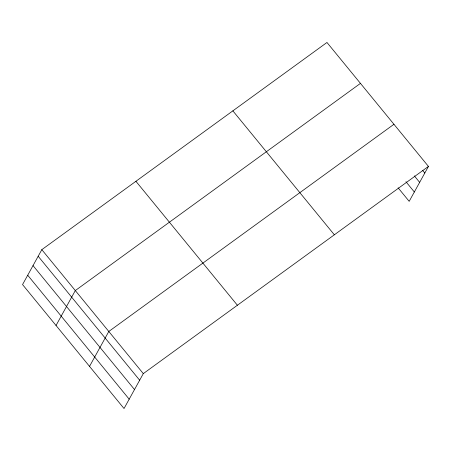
<?xml version="1.0" encoding="UTF-8"?>
<svg xmlns="http://www.w3.org/2000/svg" width="451" height="451" viewBox="0 0 451 451"><rect width="100%" height="100%" fill="white"/><g stroke="black" fill="none" stroke-linecap="round" stroke-linejoin="round"><path stroke-width="0.68" d="M41.819 249.662L22.55 284.575L124.031 408.521L143.305 373.614L428.45 166.425L326.969 42.479L41.819 249.662L143.305 373.614M56.037 325.475L75.311 290.568L360.456 83.379M89.529 366.381L108.798 331.474L393.948 124.284M428.45 166.425L409.181 201.338L398.12 187.83M422.598 170.32L424.808 173.021M414.345 175.884L419.65 182.367M405.934 181.725L414.339 191.991M232.868 110.85L334.349 234.796M135.92 181.291L237.401 305.242M38.177 256.258L139.663 380.21M33.024 265.605L134.505 389.551M27.708 275.228L129.189 399.18"/></g></svg>
